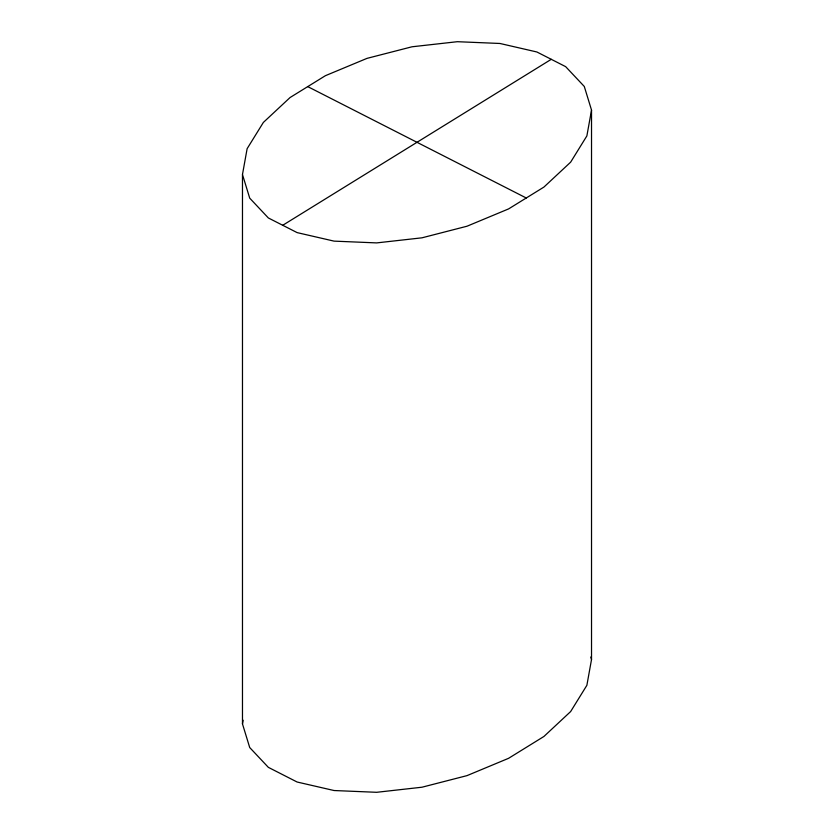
<?xml version="1.0" encoding="UTF-8"?>
<svg xmlns="http://www.w3.org/2000/svg" width="834" height="834" viewBox="0 0 834 834"><rect width="100%" height="100%" fill="white"/><g stroke="black" fill="none" stroke-linecap="round" stroke-linejoin="round"><path stroke-width="1.25" d="M242.475 174.514L247.125 148.692L263.356 122.442L290.065 97.536L325.416 75.685L367.002 58.37L412.006 46.787L457.345 41.7L499.941 43.472L536.877 51.979L565.65 66.647L584.29 86.465L591.525 110.088L591.525 659.486L586.875 685.308L570.644 711.558L543.935 736.464L508.584 758.314L466.998 775.63L421.994 787.213L376.655 792.3L334.059 790.528L297.123 782.021L268.35 767.353L249.71 747.535L242.475 723.912L242.475 174.514L249.71 198.138L268.35 217.955L297.123 232.613L334.059 241.13L376.655 242.903L421.994 237.815L466.998 226.222L508.584 208.917L543.935 187.066L570.644 162.161L586.875 135.911L591.525 110.088M242.475 723.912L243.142 720.222M282.736 225.284L551.264 59.318M307.736 86.611L526.264 197.992M590.764 657.004L591.525 659.486"/></g></svg>
